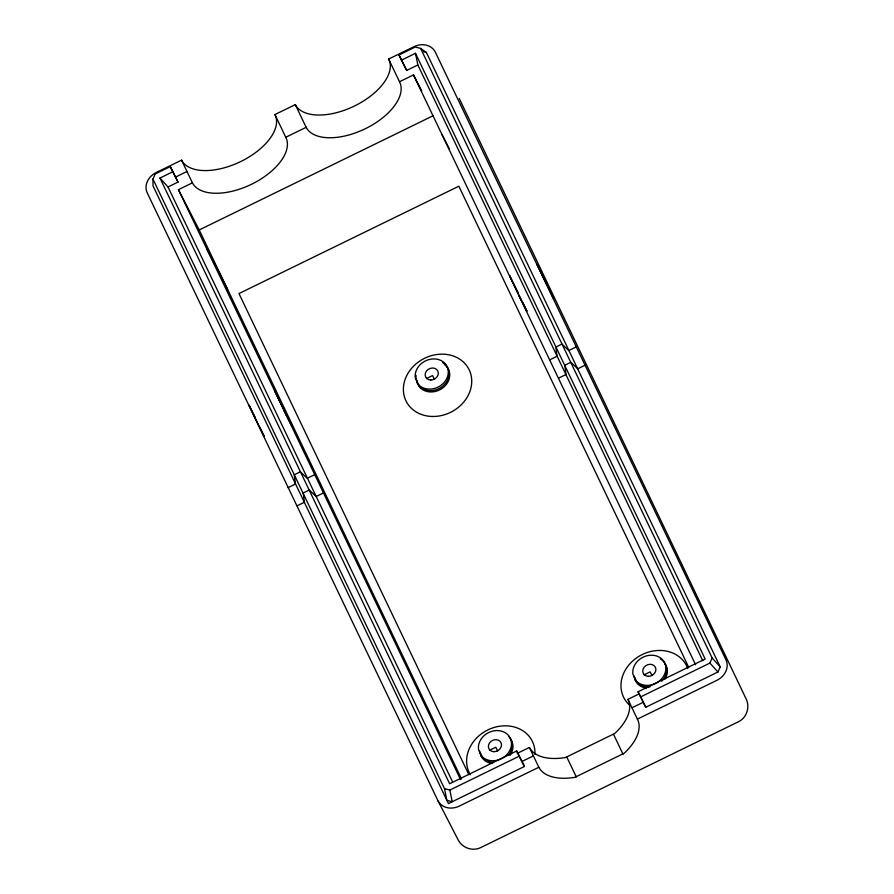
<?xml version="1.0" encoding="UTF-8"?>
<svg xmlns="http://www.w3.org/2000/svg" width="894" height="894" viewBox="0 0 894 894"><rect width="100%" height="100%" fill="white"/><g stroke="black" fill="none" stroke-linecap="round" stroke-linejoin="round"><path stroke-width="1.34" d="M159.959 178.051L449.637 783.759L516.732 750.994L524.432 766.482L448.419 803.583L153.008 185.885L152.963 179.068L155.21 173.972L170.318 166.597L178.018 182.074L168.016 186.958L159.959 178.051L172.799 171.782L178.018 182.074M415.475 53.305L705.154 659.012L638.048 691.766L640.529 696.962L709.903 663.091L712.149 657.995L420.616 48.399L415.274 47.002L398.97 54.97L406.669 70.447L417.856 64.983L415.475 53.305L401.451 60.155M640.529 696.962L645.747 707.255L717.971 671.986L720.206 666.902L426.349 52.433L420.616 48.399M517.19 753.418L529.382 747.462A54.847 28.731 -25.5 0 0 565.433 757.553L614.714 733.493A54.847 28.731 -25.5 0 0 627.946 699.343L639.221 693.833M437.859 800.543A16.874 14.371 -27.3 0 0 459.214 806.12L538.825 767.253A54.847 28.731 -25.5 0 0 574.887 777.333L624.168 753.273A54.847 28.731 -25.5 0 0 637.4 719.122L717.01 680.256A16.874 14.371 -27.3 0 0 725.973 659.884L435.367 52.232A16.874 14.371 -27.3 0 0 414.011 46.667L388.655 59.038A51.953 27.211 -25.5 0 1 354.46 106.017A51.953 27.211 -25.5 0 1 295.299 104.62L274.927 114.566A51.953 27.211 -25.5 0 1 240.732 161.546A51.953 27.211 -25.5 0 1 181.56 160.149L156.215 172.52A16.874 14.371 -27.3 0 0 147.253 192.903L437.859 800.543L458.13 839.835C462.131 847.858 472.602 851.647 480.693 847.601L738.489 721.737C746.68 717.86 750.088 707.266 746.255 699.175L459.203 98.396M695.588 664.767L549.654 359.913L557.04 356.304L555.833 347.051L561.901 344.089L568.796 350.56L576.183 346.939M175.615 177.046L186.991 171.492M460.533 779.523L178.431 189.673L192.411 182.845A51.953 27.211 -25.5 0 0 251.572 184.242A51.953 27.211 -25.5 0 0 285.767 137.263L306.385 127.205M295.299 104.62L306.139 127.317A51.953 27.211 -25.5 0 0 365.311 128.725A51.953 27.211 -25.5 0 0 399.506 81.745L413.486 74.917L421.666 90.786M178.431 189.673L199.217 229.948L433.02 115.795M426.427 378.553L432.54 375.581L434.439 379.257M288.08 487.632L295.467 484.023L294.26 474.781L152.963 179.068M314.61 474.68L307.223 478.29L300.328 471.82L294.26 474.781L444.497 788.664L446.877 800.342L452.219 801.739L449.838 790.061L444.497 788.664M297.031 505.836L304.429 502.227L303.211 492.985L309.279 490.024L316.185 496.494L452.353 781.468M323.572 492.885L316.185 496.494L168.016 186.958M558.616 378.128L566.014 374.519L564.807 365.266L570.864 362.305L577.77 368.775L585.157 365.165M489.655 750.222L495.757 747.239L497.667 750.926M644.026 674.858L650.139 671.875L652.039 675.562M449.838 790.061L519.213 756.19L524.432 766.482M522.029 761.453L533.405 755.899M631.969 707.78L643.345 702.226M423.678 51.74L426.349 52.433M712.149 657.995L720.206 666.902M709.903 663.091L717.971 671.986M633.712 675.708L636.953 682.491A17.053 14.527 -27.3 0 0 650.061 686.849M479.34 751.072L482.581 757.866A17.053 14.527 -27.3 0 0 493.522 762.336M398.97 54.97L406.669 70.447M638.048 691.766L640.361 696.113M441.927 134.458L449.492 149.097M518.889 295.512L527.002 311.235L522.867 302.585M206.894 249.236L227.668 289.477M283.845 410.279L291.958 426.002L274.492 390.231L286.885 416.179M252.443 411.888L248.968 405.15L264.266 436.708M702.807 660.8L417.856 64.983M518.14 292.707L509.535 275.464L521.928 301.412M413.486 74.917L549.654 359.913M688.715 667.282L458.857 186.209L238.966 293.567L468.825 774.629M388.655 59.038L399.506 81.745M640.942 697.197L645.747 707.255M627.946 699.343L637.4 719.122M613.563 734.399L623.017 754.19M274.927 114.566L285.767 137.263M566.874 757.196L576.328 776.975M529.382 747.462L538.825 767.253M516.732 750.994L519.213 756.19M181.56 160.149L192.411 182.845M170.318 166.597L172.799 171.782M199.217 229.948L461.539 778.953M253.024 413.017L255.382 417.956M260.109 427.835L264.244 436.484M634.975 679.272L635.466 680.636M417.867 384.342L416.112 379.414A17.053 14.527 -27.3 0 1 416.123 375.502M480.592 754.648L481.095 756M664.801 663.504A17.053 14.527 -27.3 0 1 665.091 679.004M646.44 688.112A17.053 14.527 -27.3 0 1 634.371 676.993M629.845 705.388A35.224 29.994 -27.3 0 1 638.204 656.788A35.224 29.994 -27.3 0 1 687.81 668.578M660.275 658.833A17.053 14.527 -27.3 0 1 661.784 681.127M444.441 364.54A17.053 14.527 -27.3 0 1 440.776 389.27A17.053 14.527 -27.3 0 1 416.772 380.699M442.675 362.539A17.053 14.527 -27.3 0 1 444.184 384.822A17.053 14.527 -27.3 0 1 419.353 386.197L415.297 377.838A17.053 14.527 -27.3 0 1 435.378 358.975A17.053 14.527 -27.3 0 1 445.648 380.453A17.053 14.527 -27.3 0 1 418.537 384.632M510.429 738.88A17.053 14.527 -27.3 0 1 510.139 755.274M492.058 763.476A17.053 14.527 -27.3 0 1 480 752.357M470.389 774.729A35.224 29.994 -27.3 0 1 493.555 727.638A35.224 29.994 -27.3 0 1 534.936 754.424M508.943 736.622A17.053 14.527 -27.3 0 1 508.854 754.849M636.137 680.926L632.896 674.132A17.053 14.527 -27.3 0 1 652.978 655.268A17.053 14.527 -27.3 0 1 663.247 676.747A17.053 14.527 -27.3 0 1 636.137 680.926M481.765 756.29L478.525 749.507A17.053 14.527 -27.3 0 1 498.606 730.633A17.053 14.527 -27.3 0 1 508.876 752.111A17.053 14.527 -27.3 0 1 481.765 756.29M541.138 272.335L537.082 264.479L553.531 298.272L541.138 272.335M648.429 676.311A6.794 5.789 -27.3 0 0 655.425 667.326A6.794 5.789 -27.3 0 0 644.116 667.27A6.794 5.789 -27.3 0 0 648.429 676.311M432.942 416.481A35.224 29.994 -27.3 0 0 469.205 369.87A35.224 29.994 -27.3 0 0 410.536 369.602A35.224 29.994 -27.3 0 0 432.942 416.481M430.83 380.017A6.794 5.789 -27.3 0 0 437.825 371.021A6.794 5.789 -27.3 0 0 426.516 370.976A6.794 5.789 -27.3 0 0 430.83 380.017M494.058 751.675A6.794 5.789 -27.3 0 0 501.053 742.69A6.794 5.789 -27.3 0 0 489.733 742.635A6.794 5.789 -27.3 0 0 494.058 751.675"/></g></svg>
